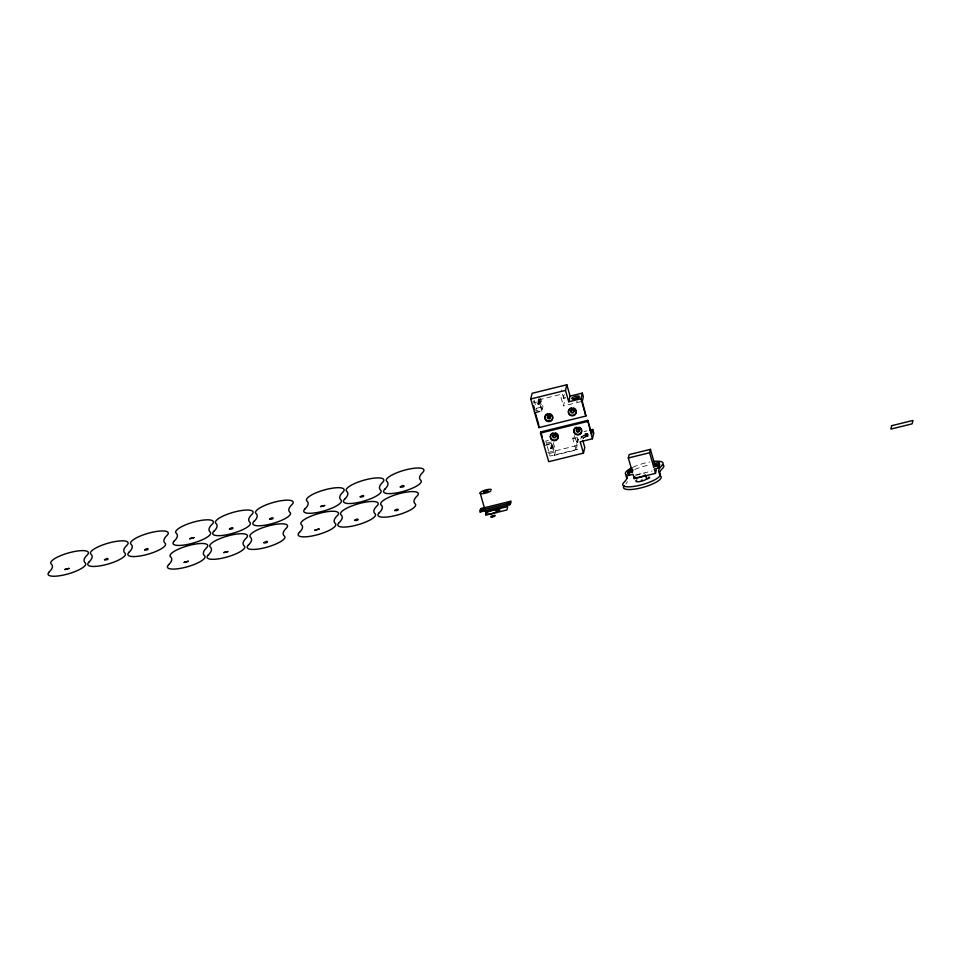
<?xml version="1.0" encoding="UTF-8"?>
<svg xmlns="http://www.w3.org/2000/svg" width="961" height="961" viewBox="0 0 961 961"><rect width="100%" height="100%" fill="white"/><g stroke="black" fill="none" stroke-linecap="round" stroke-linejoin="round"><path stroke-width="0.72" stroke-dasharray="4.8 3.6" d="M537.752 403.968L538.364 404.713L539.181 404.257L539.241 400.893L537.764 403.92L538.881 400.893M550.389 448.114C551.794 447.201 553.248 448.343 552.167 445.135C550.653 443.67 549.248 450.265 551.794 448.415M576.42 441.964L577.837 442.276L577.981 438.552L576.42 441.916L577.621 438.552M564.6 394.707C561.488 395.74 564.876 400.677 565.2 397.674M577.105 439.033L577.693 439.934L578.534 439.345M584.54 434.132L587.351 433.399L584.588 434.06L585.177 436.138L587.868 435.225L585.045 436.03M539.205 404.161L538.34 403.332M538.364 401.362L538.953 402.263L539.794 401.674M552.419 445.832L551.314 448.799M577.861 442.18L576.948 441.339M534.04 400.136L536.394 408.317L535.806 410.767L542.388 409.146L542.977 406.695L540.538 398.166M535.313 412.858L541.896 411.236L538.64 399.86L539.445 396.461M538.689 404.701L539.265 402.251M541.896 411.236L539.794 400.052L533.199 401.674M574.318 435.537L577.165 445.484L576.083 450.024L554.521 455.334L551.434 443.273L544.851 444.895M550.917 447.442L551.506 444.991M565.212 398.154L565.416 397.325M580.828 401.638L563.446 405.914L564.527 401.386L561.272 390.01M548.767 453.664L554.041 452.367L554.377 450.973L551.77 441.88L545.175 443.501M554.521 455.334L555.602 450.793L553.164 442.264M576.083 450.024L572.828 438.648L573.369 436.39M577.345 442.709L578.005 439.922M580.864 438.949L581.537 436.126L582.354 438.973M563.795 397.758L564.587 397.217M551.013 445.411L551.794 446.372M577.309 401.217L576.624 401.458M538.64 399.86L560.191 394.551L563.446 405.914M532.875 403.067L539.457 401.446M536.394 408.317L542.977 406.695M535.469 412.161L542.064 410.539M548.395 440.402L545.764 441.051L550.064 456.055L580.444 448.571M584.048 431.621L586.943 430.9M582.895 435.789L588.336 434.456M544.683 445.592L551.266 443.97M572.828 438.648L588.757 434.732M547.782 452.595L554.377 450.973M555.602 450.793L577.165 445.484M635.053 475.202L652.075 470.998M587.339 433.375L587.868 435.285M582.69 436.558L583.231 438.576M539.794 400.052L542.388 409.146M551.434 443.273L554.041 452.367M583.207 438.456A3.916 1.009 -16 0 1 588.697 436.054M588.661 435.886A3.916 1.009 -16 0 1 583.651 437.075A3.916 1.009 -16 0 1 583.639 435.681A3.916 1.009 -16 0 1 588.649 434.192M636.542 475.311A5.958 1.538 -16 0 1 644.795 473.292M634.68 469.545A19.58 5.045 -16 0 1 650.597 464.704M627.389 481.701A45.239 11.652 -16 0 1 625.899 483.9M632.987 467.238A19.58 5.045 -16 0 1 649.816 461.977"/><path stroke-width="1.44" d="M657.696 464.271C651.234 465.556 659.967 463.466 657.804 466.878M480.752 511.817L481.569 508.429M496.26 512.597L497.065 509.21M582.318 393.109L583.351 396.737L582.27 401.278L585.91 416.029L538.953 427.609L530.748 398.971L532.094 393.313L566.822 384.748L570.077 396.124L568.732 401.77L580.973 398.755L582.318 393.109L570.077 396.124M509.306 504.789L510.111 501.39M538.953 427.609L539.217 426.492M582.762 440.39L584.793 447.49L583.447 453.148L548.719 461.7L540.514 433.063L540.779 431.945L587.748 420.377L591.652 434.012L592.733 429.471L589.838 430.192M547.782 414.239A3.916 3.748 13.4 0 1 552.491 418.996A3.916 3.748 13.4 0 1 545.932 420.45A3.916 3.748 13.4 0 1 547.782 414.239L547.83 413.698A3.916 3.748 13.4 0 0 545.692 419.464A3.916 3.748 13.4 0 0 552.107 419.501A3.916 3.748 13.4 0 0 549.8 413.71M548.515 415.969A1.466 1.405 13.4 0 1 550.281 417.747A1.466 1.405 13.4 0 1 547.818 418.299A1.466 1.405 13.4 0 1 548.515 415.969L548.611 415.416M549.26 418.696L549.392 418.143A1.466 1.405 13.4 0 0 550.449 416.581M553.98 435.057A1.466 1.405 13.4 0 1 555.746 436.847A1.466 1.405 13.4 0 1 553.284 437.387A1.466 1.405 13.4 0 1 553.98 435.057L554.077 434.516M568.732 401.77L565.476 390.406L566.822 384.748M571.182 408.473L571.314 407.908A3.916 3.748 13.4 0 0 569.585 414.143A3.916 3.748 13.4 0 0 576.107 412.653M571.999 410.179A1.466 1.405 13.4 0 1 573.765 411.969A1.466 1.405 13.4 0 1 571.302 412.509A1.466 1.405 13.4 0 1 571.999 410.179L572.095 409.626M577.465 429.279A1.466 1.405 13.4 0 1 579.231 431.057A1.466 1.405 13.4 0 1 576.768 431.609A1.466 1.405 13.4 0 1 577.465 429.279L577.561 428.726M583.447 453.148L580.192 441.784L592.42 438.769L587.748 420.377M592.42 438.769L593.778 433.111L592.733 429.471M656.315 469.953L655.51 473.353L634.248 478.59L633.011 474.302L628.434 475.431L627.809 473.244L632.386 472.115L628.338 457.989L629.155 454.589L650.417 449.352L654.465 463.49L653.648 466.878L658.237 465.749L659.042 462.349L654.465 463.49M627.809 473.244L628.614 469.857L632.05 469.004M628.434 475.431L628.975 473.172M632.386 472.115L632.927 469.857M634.248 478.59L634.644 476.896M653.648 466.878L649.6 452.739L650.417 449.352M655.51 473.353L654.273 469.052L658.862 467.923L659.666 464.535L659.042 462.349M574.99 399.271L576.095 398.851M530.748 398.971L565.476 390.406M540.514 433.063L587.483 421.483M628.338 457.989L649.6 452.739M480.224 510.363L510.651 502.855M658.237 465.749L658.862 467.923M645.528 475.13L646.633 478.986A5.958 1.538 -16 0 1 638.645 481.737A5.958 1.538 -16 0 1 636.735 480.007M580.973 398.755L585.91 416.029M533.607 405.662L534.724 409.566M535.313 412.858L538.821 425.134M540.779 431.945L542.34 437.411M543.121 440.138L544.286 444.222M480.128 492.921L484.176 507.048M484.8 509.234L486.038 513.522M549.464 418.131A1.466 1.405 13.4 0 1 547.698 417.398A1.466 1.405 13.4 0 1 548.13 415.632M549.836 415.645A1.466 1.405 13.4 0 1 550.148 415.933M573.321 409.854A1.466 1.405 13.4 0 1 573.585 411.945A1.466 1.405 13.4 0 1 571.411 411.921A1.466 1.405 13.4 0 1 571.615 409.842M573.285 407.92A3.916 3.748 13.4 0 1 576.156 410.755M573.224 399.308A3.916 1.009 -16 0 1 579.027 397.818M555.47 434.865A1.466 1.405 13.4 0 1 555.53 436.871A1.466 1.405 13.4 0 1 553.44 436.859A1.466 1.405 13.4 0 1 553.44 434.852M578.954 429.086A1.466 1.405 13.4 0 1 579.015 431.081A1.466 1.405 13.4 0 1 576.924 431.069A1.466 1.405 13.4 0 1 576.924 429.074M579.303 427.201A3.916 3.748 13.4 0 1 580.949 432.955A3.916 3.748 13.4 0 1 574.762 432.918A3.916 3.748 13.4 0 1 576.24 427.177M555.542 432.882A3.916 3.748 13.4 0 1 557.572 438.6A3.916 3.748 13.4 0 1 551.338 438.781A3.916 3.748 13.4 0 1 552.755 432.967M642.248 480.007A2.366 0.613 -16 0 1 641.395 480.26M648.134 477.341A2.463 0.637 -16 0 1 649.54 477.785A2.463 0.637 -16 0 1 646.633 478.986M645.047 475.166A5.958 1.538 -16 0 1 635.677 477.641M634.716 477.269A5.958 1.538 -16 0 1 634.704 476.752M624.109 485.81A19.58 5.045 -16 0 0 642.092 487.611A19.58 5.045 -16 0 0 660.688 476.212A45.239 11.652 -16 0 1 662.537 468.439A19.58 5.045 -16 0 0 662.453 464.559M626.404 475.227A19.58 5.045 -16 0 0 626.644 477.293A45.239 11.652 -16 0 1 627.293 478.013M652.927 461.496A19.58 5.045 -16 0 1 661.757 465.713A45.239 11.652 -16 0 0 659.907 473.485A19.58 5.045 -16 0 1 640.23 485.161A19.58 5.045 -16 0 1 624.013 482.338A45.239 11.652 -16 0 0 625.863 474.566A19.58 5.045 -16 0 1 632.11 467.659M490.939 490.903A5.958 1.538 -16 0 1 482.026 493.714A5.958 1.538 -16 0 1 482.662 491.035A5.958 1.538 -16 0 1 491.275 489.521M629.155 471.322L632.074 470.566L629.167 471.262M64.843 569.513L68.988 568.407L64.843 569.513M104.521 559.734C109.422 560.731 109.061 556.359 104.521 559.734M144.57 549.86C149.387 550.941 149.267 546.461 144.594 549.812M184.164 562.365L188.296 561.272L184.164 562.365M189.797 538.713L193.942 537.619L189.797 538.713M223.829 552.599L228.069 551.506L223.841 552.551M229.463 528.946C234.28 529.991 233.967 525.583 229.463 528.946M263.891 542.725C268.924 543.722 268.503 539.277 263.891 542.725M269.524 519.072C274.438 520.105 274.305 515.637 269.536 519.024M314.932 530.136L319.076 529.043L314.932 530.136M320.554 506.567L324.686 505.474L320.554 506.567M354.597 520.369C359.666 521.27 358.958 517.102 354.621 520.321M360.219 496.789C365.288 497.738 364.399 493.534 360.219 496.789M394.659 510.495C399.608 511.54 399.259 507.072 394.659 510.495M400.281 486.927C406.335 487.84 404.389 483.407 400.281 486.927M481.161 510.123L484.08 509.354L481.173 510.099M506.795 503.804L509.714 503.059L506.807 503.78M480.62 508.657L479.815 512.057L510.243 504.549L511.06 501.161L480.62 508.657M486.434 511.829L485.629 515.216L506.891 509.979L507.696 506.579L486.434 511.829M891.688 425.687L890.883 429.086L912.145 423.837L912.95 420.45L891.688 425.687M49.371 571.747A45.239 11.652 -16 0 0 51.221 563.975A19.58 5.045 -16 0 1 70.898 552.299A19.58 5.045 -16 0 1 87.115 555.122A45.239 11.652 -16 0 0 85.265 562.894A19.58 5.045 -16 0 1 65.588 574.57A19.58 5.045 -16 0 1 49.371 571.747M89.085 561.957A45.239 11.652 -16 0 0 90.947 554.185A19.58 5.045 -16 0 1 110.611 542.509A19.58 5.045 -16 0 1 126.828 545.331A45.239 11.652 -16 0 0 124.978 553.104A19.58 5.045 -16 0 1 105.314 564.78A19.58 5.045 -16 0 1 89.085 561.957M129.194 552.07A45.239 11.652 -16 0 0 131.044 544.298A19.58 5.045 -16 0 1 150.721 532.622A19.58 5.045 -16 0 1 166.938 535.457A45.239 11.652 -16 0 0 165.088 543.229A19.58 5.045 -16 0 1 145.411 554.893A19.58 5.045 -16 0 1 129.194 552.07M174.325 540.947A45.239 11.652 -16 0 0 176.175 533.175A19.58 5.045 -16 0 1 195.84 521.499A19.58 5.045 -16 0 1 212.069 524.334A45.239 11.652 -16 0 0 210.207 532.106A19.58 5.045 -16 0 1 190.542 543.77A19.58 5.045 -16 0 1 174.325 540.947M214.039 531.157A45.239 11.652 -16 0 0 215.889 523.385A19.58 5.045 -16 0 1 235.565 511.72A19.58 5.045 -16 0 1 251.782 514.543A45.239 11.652 -16 0 0 249.932 522.316A19.58 5.045 -16 0 1 230.256 533.992A19.58 5.045 -16 0 1 214.039 531.157M254.148 521.282A45.239 11.652 -16 0 0 255.998 513.498A19.58 5.045 -16 0 1 275.663 501.834A19.58 5.045 -16 0 1 291.88 504.657A45.239 11.652 -16 0 0 290.03 512.429A19.58 5.045 -16 0 1 270.365 524.105A19.58 5.045 -16 0 1 254.148 521.282M168.692 564.6A45.239 11.652 -16 0 0 170.541 556.827A19.58 5.045 -16 0 1 190.206 545.151A19.58 5.045 -16 0 1 206.423 547.986A45.239 11.652 -16 0 0 204.573 555.758A19.58 5.045 -16 0 1 184.908 567.422A19.58 5.045 -16 0 1 168.692 564.6M208.405 554.809A45.239 11.652 -16 0 0 210.255 547.037A19.58 5.045 -16 0 1 229.931 535.373A19.58 5.045 -16 0 1 246.148 538.196A45.239 11.652 -16 0 0 244.298 545.968A19.58 5.045 -16 0 1 224.622 557.644A19.58 5.045 -16 0 1 208.405 554.809M248.503 544.923A45.239 11.652 -16 0 0 250.365 537.151A19.58 5.045 -16 0 1 270.029 525.487A19.58 5.045 -16 0 1 286.246 528.31A45.239 11.652 -16 0 0 284.396 536.082A19.58 5.045 -16 0 1 264.731 547.758A19.58 5.045 -16 0 1 248.503 544.923M299.46 532.37A45.239 11.652 -16 0 0 301.31 524.598A19.58 5.045 -16 0 1 320.986 512.922A19.58 5.045 -16 0 1 337.203 515.757A45.239 11.652 -16 0 0 335.353 523.529A19.58 5.045 -16 0 1 315.676 535.193A19.58 5.045 -16 0 1 299.46 532.37M339.173 522.58A45.239 11.652 -16 0 0 341.023 514.808A19.58 5.045 -16 0 1 360.699 503.144A19.58 5.045 -16 0 1 376.916 505.966A45.239 11.652 -16 0 0 375.066 513.739A19.58 5.045 -16 0 1 355.39 525.415A19.58 5.045 -16 0 1 339.173 522.58M379.283 512.693A45.239 11.652 -16 0 0 381.133 504.921A19.58 5.045 -16 0 1 400.809 493.257A19.58 5.045 -16 0 1 417.026 496.08A45.239 11.652 -16 0 0 415.176 503.852A19.58 5.045 -16 0 1 395.5 515.528A19.58 5.045 -16 0 1 379.283 512.693M305.069 508.801A45.239 11.652 -16 0 0 306.931 501.029A19.58 5.045 -16 0 1 326.596 489.353A19.58 5.045 -16 0 1 342.813 492.188A45.239 11.652 -16 0 0 340.963 499.96A19.58 5.045 -16 0 1 321.298 511.624A19.58 5.045 -16 0 1 305.069 508.801M344.795 499.011A45.239 11.652 -16 0 0 346.645 491.239A19.58 5.045 -16 0 1 366.309 479.575A19.58 5.045 -16 0 1 382.538 482.398A45.239 11.652 -16 0 0 380.676 490.17A19.58 5.045 -16 0 1 361.012 501.846A19.58 5.045 -16 0 1 344.795 499.011M573.645 398.839A3.916 1.009 -16 0 0 579.291 396.437A3.916 1.009 -16 0 0 573.621 397.037A3.916 1.009 -16 0 0 573.645 398.839M569.417 414.659A3.916 3.748 13.4 0 0 575.975 413.206A3.916 3.748 13.4 0 0 571.266 408.449A3.916 3.748 13.4 0 0 569.417 414.659M574.882 433.759A3.916 3.748 13.4 0 0 581.441 432.306A3.916 3.748 13.4 0 0 576.744 427.549A3.916 3.748 13.4 0 0 574.882 433.759M551.398 439.549A3.916 3.748 13.4 0 0 557.957 438.096A3.916 3.748 13.4 0 0 553.26 433.327A3.916 3.748 13.4 0 0 551.398 439.549M384.893 489.125A45.239 11.652 -16 0 0 386.754 481.353A19.58 5.045 -16 0 1 406.419 469.689A19.58 5.045 -16 0 1 422.636 472.512A45.239 11.652 -16 0 0 420.786 480.284A19.58 5.045 -16 0 1 401.109 491.96A19.58 5.045 -16 0 1 384.893 489.125M487.924 514.315A5.958 1.538 -16 0 0 496.849 511.504A2.463 0.637 -16 0 0 499.864 510.111A2.463 0.637 -16 0 0 497.173 510.135A5.958 1.538 -16 0 0 488.56 511.636A5.958 1.538 -16 0 0 487.924 514.315M484.764 492.344A2.366 0.613 -16 0 0 488.14 490.891A2.366 0.613 -16 0 0 484.692 491.275A2.366 0.613 -16 0 0 484.764 492.344M491.84 517.066A2.366 0.613 -16 0 0 495.215 515.601A2.366 0.613 -16 0 0 491.768 515.985A2.366 0.613 -16 0 0 491.84 517.066"/></g></svg>
